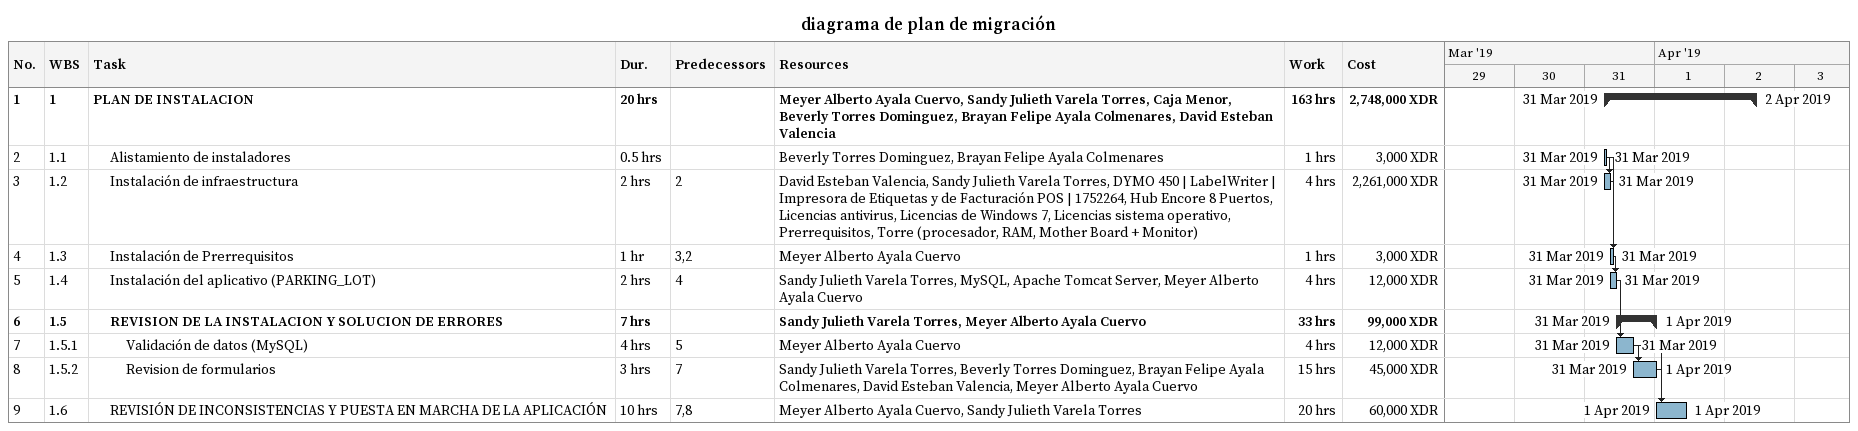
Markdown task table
diagrama de plan de migración

| ID | WBS | Task | Duration | Start | Finish | Predecessors | Resources | Work (h) | Cost (XDR) |
|---|---|---|---|---|---|---|---|---|---|
| 1 | 1 | **PLAN DE INSTALACION** | 20h | 2019-03-31 | 2019-04-02 |  | Meyer Alberto Ayala Cuervo, Sandy Julieth Varela Torres, Caja Menor, Beverly Torres Dominguez, Brayan Felipe Ayala Colmenares, David Esteban Valencia | 163 | 2748000 |
| 2 | 1.1 | Alistamiento de instaladores | 0.5h | 2019-03-31 | 2019-03-31 |  | Beverly Torres Dominguez, Brayan Felipe Ayala Colmenares | 1 | 3000 |
| 3 | 1.2 | Instalación de infraestructura | 2h | 2019-03-31 | 2019-03-31 | 2 | David Esteban Valencia, Sandy Julieth Varela Torres, DYMO 450 \| LabelWriter \| Impresora de Etiquetas y de Facturación POS \| 1752264, Hub Encore 8 Puertos, Licencias antivirus, Licencias de Windows 7, Licencias sistema operativo, Prerrequisitos, Torre (procesador, RAM, Mother Board + Monitor) | 4 | 2261000 |
| 4 | 1.3 | Instalación de Prerrequisitos | 1h | 2019-03-31 | 2019-03-31 | 3, 2 | Meyer Alberto Ayala Cuervo | 1 | 3000 |
| 5 | 1.4 | Instalación del aplicativo (PARKING_LOT) | 2h | 2019-03-31 | 2019-03-31 | 4 | Sandy Julieth Varela Torres, MySQL, Apache Tomcat Server, Meyer Alberto Ayala Cuervo | 4 | 12000 |
| 6 | 1.5 | **REVISION DE LA INSTALACION Y SOLUCION DE ERRORES** | 7h | 2019-03-31 | 2019-04-01 |  | Sandy Julieth Varela Torres, Meyer Alberto Ayala Cuervo | 33 | 99000 |
| 7 | 1.5.1 | Validación de datos (MySQL) | 4h | 2019-03-31 | 2019-03-31 | 5 | Meyer Alberto Ayala Cuervo | 4 | 12000 |
| 8 | 1.5.2 | Revision de formularios | 3h | 2019-03-31 | 2019-04-01 | 7 | Sandy Julieth Varela Torres, Beverly Torres Dominguez, Brayan Felipe Ayala Colmenares, David Esteban Valencia, Meyer Alberto Ayala Cuervo | 15 | 45000 |
| 9 | 1.6 | REVISIÓN DE INCONSISTENCIAS Y PUESTA EN MARCHA DE LA APLICACIÓN | 10h | 2019-04-01 | 2019-04-01 | 7, 8 | Meyer Alberto Ayala Cuervo, Sandy Julieth Varela Torres | 20 | 60000 |
